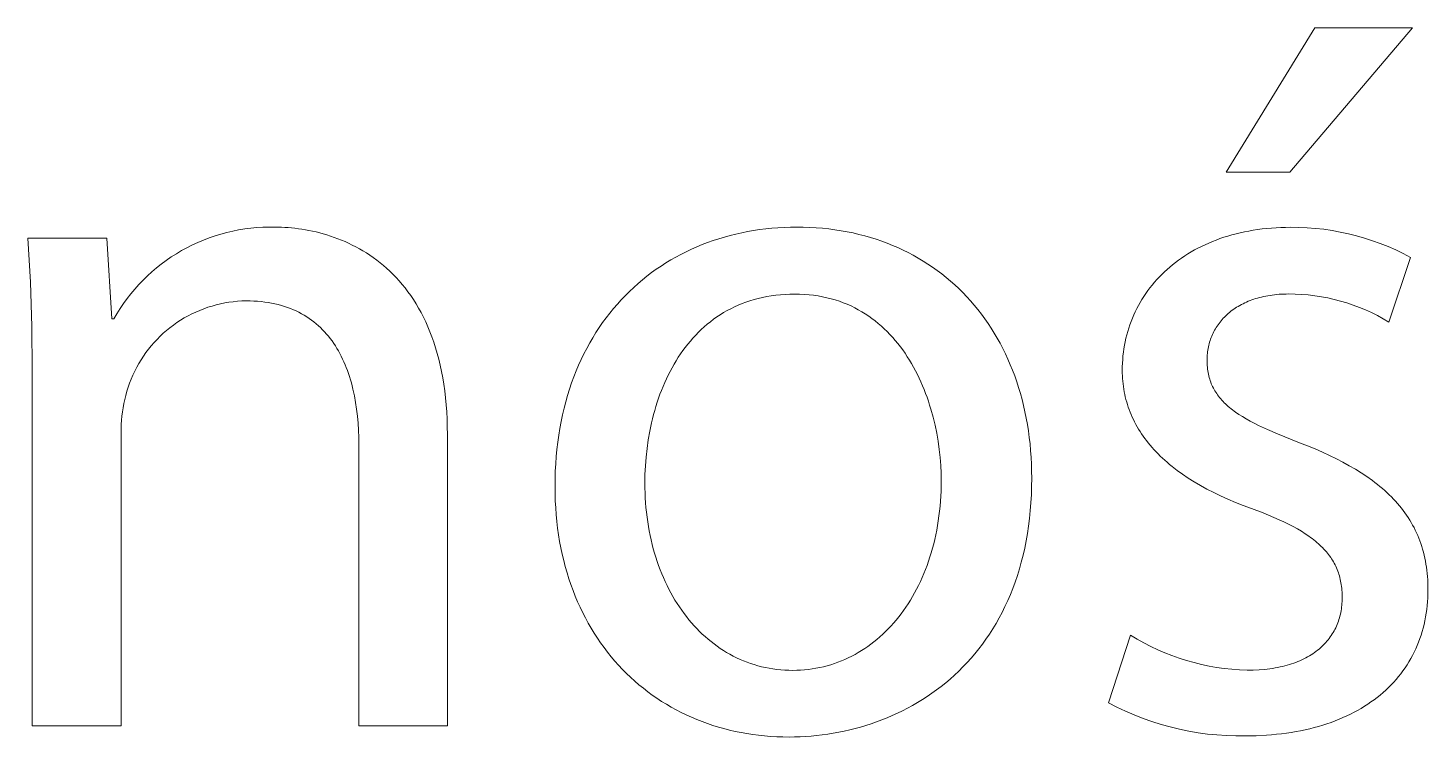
# Model space of a CAD drawing. Header units: millimetres. Extents: x -582 to 3448, y -204 to 2611.
# Drawn here: x 2859.9 to 2916, y -137.2 to -108.8 of the extents above; entities that cross this region are included whole.
import ezdxf

# ---------------------------------------------------------------- set-up
doc = ezdxf.new("R2010")
doc.units = ezdxf.units.MM
doc.header["$MEASUREMENT"] = 0
doc.layers.add('Domyślny', color=7, linetype='Continuous', true_color=0x000000)

msp = doc.modelspace()

# ---------------------------------------------------------------- linework, layer by layer
at = {"layer": 'Domyślny', "color": 18, "lineweight": 15, "true_color": 0x000000}
for p, q in [((2907.909, -114.543), (2911.452, -108.772)), ((2915.371, -108.772), (2910.459, -114.543)), ((2911.452, -108.772), (2915.371, -108.772)), ((2910.459, -114.543), (2907.909, -114.543)), ((2867.198, -117.179), (2867.429, -117.099)), ((2867.429, -117.099), (2867.662, -117.028)), ((2867.662, -117.028), (2867.898, -116.965)), ((2867.898, -116.965), (2868.136, -116.909)), ((2868.136, -116.909), (2868.375, -116.862)), ((2868.375, -116.862), (2868.616, -116.823)), ((2868.616, -116.823), (2868.858, -116.792)), ((2868.858, -116.792), (2869.101, -116.769)), ((2869.101, -116.769), (2869.344, -116.755)), ((2869.344, -116.755), (2869.588, -116.749)), ((2869.588, -116.749), (2869.832, -116.751)), ((2869.832, -116.751), (2869.96, -116.752)), ((2869.96, -116.752), (2870.091, -116.756)), ((2870.091, -116.756), (2870.223, -116.762)), ((2870.223, -116.762), (2870.356, -116.771)), ((2870.356, -116.771), (2870.492, -116.782)), ((2870.492, -116.782), (2870.629, -116.796)), ((2870.629, -116.796), (2870.767, -116.814)), ((2870.767, -116.814), (2870.907, -116.834)), ((2870.907, -116.834), (2871.048, -116.857)), ((2871.048, -116.857), (2871.19, -116.883)), ((2871.19, -116.883), (2871.332, -116.912)), ((2871.332, -116.912), (2871.476, -116.945)), ((2871.476, -116.945), (2871.62, -116.981)), ((2871.62, -116.981), (2871.764, -117.02)), ((2871.764, -117.02), (2871.909, -117.063)), ((2871.909, -117.063), (2872.054, -117.109)), ((2872.054, -117.109), (2872.199, -117.159)), ((2887.82, -117.147), (2888.049, -117.084)), ((2888.049, -117.084), (2888.281, -117.026)), ((2888.281, -117.026), (2888.515, -116.974)), ((2888.515, -116.974), (2888.751, -116.927)), ((2888.751, -116.927), (2888.99, -116.886)), ((2888.99, -116.886), (2889.231, -116.85)), ((2889.231, -116.85), (2889.473, -116.819)), ((2889.473, -116.819), (2889.718, -116.794)), ((2889.718, -116.794), (2889.965, -116.775)), ((2889.965, -116.775), (2890.214, -116.761)), ((2890.214, -116.761), (2890.464, -116.752)), ((2890.464, -116.752), (2890.716, -116.749)), ((2890.716, -116.749), (2890.978, -116.752)), ((2890.978, -116.752), (2891.237, -116.761)), ((2891.237, -116.761), (2891.493, -116.776)), ((2891.493, -116.776), (2891.746, -116.797)), ((2891.746, -116.797), (2891.997, -116.823)), ((2891.997, -116.823), (2892.244, -116.855)), ((2892.244, -116.855), (2892.489, -116.893)), ((2892.489, -116.893), (2892.731, -116.936)), ((2892.731, -116.936), (2892.97, -116.985)), ((2892.97, -116.985), (2893.205, -117.04)), ((2893.205, -117.04), (2893.438, -117.1)), ((2893.438, -117.1), (2893.667, -117.165)), ((2907.818, -117.158), (2907.977, -117.108)), ((2907.977, -117.108), (2908.139, -117.061)), ((2908.139, -117.061), (2908.304, -117.017)), ((2908.304, -117.017), (2908.472, -116.977)), ((2908.472, -116.977), (2908.642, -116.939)), ((2908.642, -116.939), (2908.815, -116.905)), ((2908.815, -116.905), (2908.99, -116.875)), ((2908.99, -116.875), (2909.168, -116.848)), ((2909.168, -116.848), (2909.349, -116.824)), ((2909.349, -116.824), (2909.532, -116.804)), ((2909.532, -116.804), (2909.718, -116.787)), ((2909.718, -116.787), (2909.906, -116.774)), ((2909.906, -116.774), (2910.097, -116.765)), ((2910.097, -116.765), (2910.29, -116.759)), ((2910.29, -116.759), (2910.486, -116.757)), ((2910.486, -116.757), (2910.82, -116.761)), ((2910.82, -116.761), (2911.153, -116.775)), ((2911.153, -116.775), (2911.486, -116.801)), ((2911.486, -116.801), (2911.818, -116.838)), ((2911.818, -116.838), (2912.148, -116.887)), ((2912.148, -116.887), (2912.477, -116.946)), ((2912.477, -116.946), (2912.803, -117.016)), ((2912.803, -117.016), (2913.127, -117.098)), ((2913.127, -117.098), (2913.447, -117.19)), ((2860.044, -118.959), (2859.941, -117.194)), ((2859.941, -117.194), (2863.095, -117.194)), ((2863.095, -117.194), (2863.296, -120.428)), ((2865.882, -117.814), (2866.092, -117.69)), ((2866.092, -117.69), (2866.306, -117.573)), ((2866.306, -117.573), (2866.524, -117.463)), ((2866.524, -117.463), (2866.746, -117.36)), ((2866.746, -117.36), (2866.97, -117.266)), ((2866.97, -117.266), (2867.198, -117.179)), ((2872.199, -117.159), (2872.344, -117.213)), ((2872.344, -117.213), (2872.489, -117.27)), ((2872.489, -117.27), (2872.633, -117.331)), ((2872.633, -117.331), (2872.778, -117.397)), ((2872.778, -117.397), (2872.921, -117.466)), ((2872.921, -117.466), (2873.064, -117.539)), ((2873.064, -117.539), (2873.206, -117.617)), ((2873.206, -117.617), (2873.347, -117.699)), ((2886.288, -117.735), (2886.499, -117.635)), ((2886.499, -117.635), (2886.712, -117.541)), ((2886.712, -117.541), (2886.928, -117.452)), ((2886.928, -117.452), (2887.147, -117.367)), ((2887.147, -117.367), (2887.369, -117.289)), ((2887.369, -117.289), (2887.593, -117.215)), ((2887.593, -117.215), (2887.82, -117.147)), ((2893.667, -117.165), (2893.894, -117.236)), ((2893.894, -117.236), (2894.117, -117.312)), ((2894.117, -117.312), (2894.336, -117.394)), ((2894.336, -117.394), (2894.553, -117.48)), ((2894.553, -117.48), (2894.766, -117.572)), ((2894.766, -117.572), (2894.975, -117.669)), ((2894.975, -117.669), (2895.181, -117.771)), ((2906.508, -117.743), (2906.642, -117.666)), ((2906.642, -117.666), (2906.779, -117.593)), ((2906.779, -117.593), (2906.919, -117.522)), ((2906.919, -117.522), (2907.062, -117.454)), ((2907.062, -117.454), (2907.208, -117.389)), ((2907.208, -117.389), (2907.356, -117.327)), ((2907.356, -117.327), (2907.507, -117.268)), ((2907.507, -117.268), (2907.661, -117.211)), ((2907.661, -117.211), (2907.818, -117.158)), ((2913.447, -117.19), (2913.765, -117.293)), ((2913.765, -117.293), (2914.079, -117.407)), ((2914.079, -117.407), (2914.389, -117.531)), ((2914.389, -117.531), (2914.694, -117.666)), ((2914.694, -117.666), (2914.995, -117.81)), ((2865.088, -118.381), (2865.279, -118.229)), ((2865.279, -118.229), (2865.476, -118.084)), ((2865.476, -118.084), (2865.677, -117.946)), ((2865.677, -117.946), (2865.882, -117.814)), ((2873.347, -117.699), (2873.487, -117.785)), ((2873.487, -117.785), (2873.626, -117.876)), ((2873.626, -117.876), (2873.764, -117.971)), ((2873.764, -117.971), (2873.9, -118.071)), ((2873.9, -118.071), (2874.034, -118.175)), ((2874.034, -118.175), (2874.167, -118.284)), ((2885.284, -118.309), (2885.478, -118.184)), ((2885.478, -118.184), (2885.676, -118.064)), ((2885.676, -118.064), (2885.877, -117.949)), ((2885.877, -117.949), (2886.081, -117.84)), ((2886.081, -117.84), (2886.288, -117.735)), ((2895.181, -117.771), (2895.384, -117.878)), ((2895.384, -117.878), (2895.583, -117.99)), ((2895.583, -117.99), (2895.778, -118.107)), ((2895.778, -118.107), (2895.97, -118.229)), ((2895.97, -118.229), (2896.158, -118.355)), ((2905.652, -118.349), (2905.766, -118.255)), ((2905.766, -118.255), (2905.882, -118.163)), ((2905.882, -118.163), (2906.001, -118.074)), ((2906.001, -118.074), (2906.124, -117.987)), ((2906.124, -117.987), (2906.249, -117.903)), ((2906.249, -117.903), (2906.377, -117.822)), ((2906.377, -117.822), (2906.508, -117.743)), ((2915.29, -117.965), (2914.418, -120.556)), ((2914.995, -117.81), (2915.29, -117.965)), ((2864.547, -118.873), (2864.722, -118.703)), ((2864.722, -118.703), (2864.902, -118.539)), ((2864.902, -118.539), (2865.088, -118.381)), ((2874.167, -118.284), (2874.298, -118.398)), ((2874.298, -118.398), (2874.427, -118.517)), ((2874.427, -118.517), (2874.554, -118.641)), ((2874.554, -118.641), (2874.678, -118.77)), ((2874.678, -118.77), (2874.8, -118.904)), ((2884.54, -118.859), (2884.72, -118.714)), ((2884.72, -118.714), (2884.905, -118.574)), ((2884.905, -118.574), (2885.092, -118.439)), ((2885.092, -118.439), (2885.284, -118.309)), ((2896.158, -118.355), (2896.342, -118.487)), ((2896.342, -118.487), (2896.523, -118.623)), ((2896.523, -118.623), (2896.699, -118.764)), ((2896.699, -118.764), (2896.872, -118.909)), ((2905.132, -118.853), (2905.23, -118.748)), ((2905.23, -118.748), (2905.331, -118.645)), ((2905.331, -118.645), (2905.435, -118.544)), ((2905.435, -118.544), (2905.542, -118.445)), ((2905.542, -118.445), (2905.652, -118.349)), ((2860.097, -120.726), (2860.044, -118.959)), ((2864.059, -119.418), (2864.216, -119.231)), ((2864.216, -119.231), (2864.378, -119.049)), ((2864.378, -119.049), (2864.547, -118.873)), ((2874.8, -118.904), (2874.92, -119.043)), ((2874.92, -119.043), (2875.037, -119.187)), ((2875.037, -119.187), (2875.151, -119.337)), ((2875.151, -119.337), (2875.263, -119.493)), ((2883.855, -119.487), (2884.02, -119.323)), ((2884.02, -119.323), (2884.19, -119.163)), ((2884.19, -119.163), (2884.363, -119.009)), ((2884.363, -119.009), (2884.54, -118.859)), ((2896.872, -118.909), (2897.041, -119.059)), ((2897.041, -119.059), (2897.206, -119.213)), ((2897.206, -119.213), (2897.367, -119.372)), ((2897.367, -119.372), (2897.524, -119.536)), ((2904.691, -119.41), (2904.773, -119.295)), ((2904.773, -119.295), (2904.858, -119.181)), ((2904.858, -119.181), (2904.946, -119.07)), ((2904.946, -119.07), (2905.038, -118.96)), ((2905.038, -118.96), (2905.132, -118.853)), ((2863.629, -120.01), (2863.766, -119.808)), ((2863.766, -119.808), (2863.909, -119.611)), ((2863.909, -119.611), (2864.059, -119.418)), ((2867.309, -119.91), (2867.144, -119.962)), ((2867.477, -119.863), (2867.309, -119.91)), ((2867.645, -119.823), (2867.477, -119.863)), ((2867.816, -119.788), (2867.645, -119.823)), ((2867.987, -119.759), (2867.816, -119.788)), ((2868.159, -119.736), (2867.987, -119.759)), ((2868.331, -119.719), (2868.159, -119.736)), ((2868.505, -119.708), (2868.331, -119.719)), ((2868.678, -119.703), (2868.505, -119.708)), ((2868.833, -119.705), (2868.678, -119.703)), ((2868.984, -119.711), (2868.833, -119.705)), ((2869.132, -119.72), (2868.984, -119.711)), ((2869.277, -119.733), (2869.132, -119.72)), ((2869.419, -119.75), (2869.277, -119.733)), ((2869.558, -119.771), (2869.419, -119.75)), ((2869.694, -119.795), (2869.558, -119.771)), ((2869.827, -119.822), (2869.694, -119.795)), ((2869.958, -119.853), (2869.827, -119.822)), ((2870.085, -119.887), (2869.958, -119.853)), ((2870.209, -119.925), (2870.085, -119.887)), ((2870.33, -119.966), (2870.209, -119.925)), ((2875.263, -119.493), (2875.371, -119.653)), ((2875.371, -119.653), (2875.476, -119.82)), ((2875.476, -119.82), (2875.578, -119.992)), ((2883.382, -120.009), (2883.536, -119.83)), ((2883.536, -119.83), (2883.693, -119.656)), ((2883.693, -119.656), (2883.855, -119.487)), ((2888.373, -119.878), (2888.223, -119.946)), ((2888.527, -119.815), (2888.373, -119.878)), ((2888.684, -119.756), (2888.527, -119.815)), ((2888.845, -119.701), (2888.684, -119.756)), ((2889.008, -119.652), (2888.845, -119.701)), ((2889.176, -119.607), (2889.008, -119.652)), ((2889.346, -119.567), (2889.176, -119.607)), ((2889.52, -119.532), (2889.346, -119.567)), ((2889.697, -119.502), (2889.52, -119.532)), ((2889.878, -119.478), (2889.697, -119.502)), ((2890.062, -119.459), (2889.878, -119.478)), ((2890.25, -119.445), (2890.062, -119.459)), ((2890.441, -119.436), (2890.25, -119.445)), ((2890.636, -119.434), (2890.441, -119.436)), ((2890.831, -119.437), (2890.636, -119.434)), ((2891.022, -119.446), (2890.831, -119.437)), ((2891.21, -119.461), (2891.022, -119.446)), ((2891.394, -119.481), (2891.21, -119.461)), ((2891.574, -119.508), (2891.394, -119.481)), ((2891.751, -119.54), (2891.574, -119.508)), ((2891.924, -119.577), (2891.751, -119.54)), ((2892.094, -119.62), (2891.924, -119.577)), ((2892.26, -119.668), (2892.094, -119.62)), ((2892.422, -119.721), (2892.26, -119.668)), ((2892.581, -119.779), (2892.422, -119.721)), ((2892.737, -119.842), (2892.581, -119.779)), ((2892.889, -119.909), (2892.737, -119.842)), ((2893.037, -119.982), (2892.889, -119.909)), ((2897.524, -119.536), (2897.676, -119.704)), ((2897.676, -119.704), (2897.825, -119.876)), ((2897.825, -119.876), (2897.969, -120.052)), ((2904.331, -120.014), (2904.397, -119.89)), ((2904.397, -119.89), (2904.465, -119.767)), ((2904.465, -119.767), (2904.537, -119.647)), ((2904.537, -119.647), (2904.612, -119.527)), ((2904.612, -119.527), (2904.691, -119.41)), ((2908.39, -119.923), (2908.328, -119.961)), ((2908.453, -119.886), (2908.39, -119.923)), ((2908.518, -119.851), (2908.453, -119.886)), ((2908.584, -119.817), (2908.518, -119.851)), ((2908.652, -119.784), (2908.584, -119.817)), ((2908.721, -119.752), (2908.652, -119.784)), ((2908.792, -119.722), (2908.721, -119.752)), ((2908.864, -119.693), (2908.792, -119.722)), ((2908.938, -119.665), (2908.864, -119.693)), ((2909.013, -119.639), (2908.938, -119.665)), ((2909.089, -119.615), (2909.013, -119.639)), ((2909.167, -119.591), (2909.089, -119.615)), ((2909.246, -119.569), (2909.167, -119.591)), ((2909.327, -119.549), (2909.246, -119.569)), ((2909.409, -119.53), (2909.327, -119.549)), ((2909.493, -119.513), (2909.409, -119.53)), ((2909.578, -119.497), (2909.493, -119.513)), ((2909.664, -119.483), (2909.578, -119.497)), ((2909.752, -119.47), (2909.664, -119.483)), ((2909.841, -119.459), (2909.752, -119.47)), ((2909.932, -119.45), (2909.841, -119.459)), ((2910.024, -119.442), (2909.932, -119.45)), ((2910.117, -119.436), (2910.024, -119.442)), ((2910.212, -119.432), (2910.117, -119.436)), ((2910.308, -119.429), (2910.212, -119.432)), ((2910.405, -119.428), (2910.308, -119.429)), ((2910.669, -119.431), (2910.405, -119.428)), ((2910.933, -119.444), (2910.669, -119.431)), ((2911.196, -119.466), (2910.933, -119.444)), ((2911.458, -119.496), (2911.196, -119.466)), ((2911.719, -119.536), (2911.458, -119.496)), ((2911.978, -119.585), (2911.719, -119.536)), ((2912.236, -119.643), (2911.978, -119.585)), ((2912.491, -119.71), (2912.236, -119.643)), ((2912.744, -119.786), (2912.491, -119.71)), ((2912.994, -119.871), (2912.744, -119.786)), ((2913.241, -119.964), (2912.994, -119.871)), ((2863.296, -120.428), (2863.377, -120.428)), ((2863.377, -120.428), (2863.5, -120.217)), ((2863.5, -120.217), (2863.629, -120.01)), ((2866.048, -120.481), (2865.903, -120.576)), ((2866.197, -120.39), (2866.048, -120.481)), ((2866.348, -120.306), (2866.197, -120.39)), ((2866.502, -120.226), (2866.348, -120.306)), ((2866.659, -120.152), (2866.502, -120.226)), ((2866.819, -120.083), (2866.659, -120.152)), ((2866.98, -120.019), (2866.819, -120.083)), ((2867.144, -119.962), (2866.98, -120.019)), ((2870.449, -120.01), (2870.33, -119.966)), ((2870.564, -120.057), (2870.449, -120.01)), ((2870.677, -120.108), (2870.564, -120.057)), ((2870.787, -120.162), (2870.677, -120.108)), ((2870.894, -120.218), (2870.787, -120.162)), ((2870.998, -120.278), (2870.894, -120.218)), ((2871.1, -120.341), (2870.998, -120.278)), ((2871.199, -120.407), (2871.1, -120.341)), ((2871.295, -120.475), (2871.199, -120.407)), ((2871.388, -120.547), (2871.295, -120.475)), ((2875.578, -119.992), (2875.677, -120.17)), ((2875.677, -120.17), (2875.772, -120.354)), ((2875.772, -120.354), (2875.863, -120.543)), ((2882.947, -120.573), (2883.088, -120.38)), ((2883.088, -120.38), (2883.233, -120.192)), ((2883.233, -120.192), (2883.382, -120.009)), ((2887.389, -120.443), (2887.261, -120.54)), ((2887.52, -120.35), (2887.389, -120.443)), ((2887.654, -120.261), (2887.52, -120.35)), ((2887.791, -120.176), (2887.654, -120.261)), ((2887.932, -120.095), (2887.791, -120.176)), ((2888.076, -120.019), (2887.932, -120.095)), ((2888.223, -119.946), (2888.076, -120.019)), ((2893.182, -120.058), (2893.037, -119.982)), ((2893.324, -120.139), (2893.182, -120.058)), ((2893.462, -120.225), (2893.324, -120.139)), ((2893.597, -120.314), (2893.462, -120.225)), ((2893.729, -120.408), (2893.597, -120.314)), ((2893.857, -120.505), (2893.729, -120.408)), ((2897.969, -120.052), (2898.109, -120.233)), ((2898.109, -120.233), (2898.245, -120.418)), ((2898.245, -120.418), (2898.377, -120.606)), ((2904.104, -120.528), (2904.156, -120.397)), ((2904.156, -120.397), (2904.211, -120.268)), ((2904.211, -120.268), (2904.269, -120.14)), ((2904.269, -120.14), (2904.331, -120.014)), ((2907.706, -120.501), (2907.664, -120.552)), ((2907.749, -120.45), (2907.706, -120.501)), ((2907.794, -120.4), (2907.749, -120.45)), ((2907.841, -120.352), (2907.794, -120.4)), ((2907.889, -120.304), (2907.841, -120.352)), ((2907.939, -120.257), (2907.889, -120.304)), ((2907.99, -120.212), (2907.939, -120.257)), ((2908.042, -120.167), (2907.99, -120.212)), ((2908.097, -120.123), (2908.042, -120.167)), ((2908.152, -120.081), (2908.097, -120.123)), ((2908.209, -120.04), (2908.152, -120.081)), ((2908.268, -120), (2908.209, -120.04)), ((2908.328, -119.961), (2908.268, -120)), ((2913.484, -120.066), (2913.241, -119.964)), ((2913.724, -120.176), (2913.484, -120.066)), ((2913.96, -120.294), (2913.724, -120.176)), ((2914.191, -120.421), (2913.96, -120.294)), ((2914.418, -120.556), (2914.191, -120.421)), ((2860.102, -122.495), (2860.097, -120.726)), ((2865.358, -121.004), (2865.231, -121.123)), ((2865.489, -120.89), (2865.358, -121.004)), ((2865.623, -120.781), (2865.489, -120.89)), ((2865.762, -120.676), (2865.623, -120.781)), ((2865.903, -120.576), (2865.762, -120.676)), ((2871.479, -120.621), (2871.388, -120.547)), ((2871.568, -120.698), (2871.479, -120.621)), ((2871.653, -120.777), (2871.568, -120.698)), ((2871.736, -120.86), (2871.653, -120.777)), ((2871.817, -120.944), (2871.736, -120.86)), ((2871.894, -121.032), (2871.817, -120.944)), ((2871.97, -121.122), (2871.894, -121.032)), ((2875.863, -120.543), (2875.95, -120.739)), ((2875.95, -120.739), (2876.034, -120.941)), ((2876.034, -120.941), (2876.113, -121.148)), ((2882.552, -121.179), (2882.679, -120.972)), ((2882.679, -120.972), (2882.811, -120.77)), ((2882.811, -120.77), (2882.947, -120.573)), ((2886.782, -120.963), (2886.671, -121.077)), ((2886.897, -120.852), (2886.782, -120.963)), ((2887.015, -120.744), (2886.897, -120.852)), ((2887.137, -120.64), (2887.015, -120.744)), ((2887.261, -120.54), (2887.137, -120.64)), ((2893.982, -120.607), (2893.857, -120.505)), ((2894.104, -120.712), (2893.982, -120.607)), ((2894.222, -120.82), (2894.104, -120.712)), ((2894.337, -120.933), (2894.222, -120.82)), ((2894.449, -121.048), (2894.337, -120.933)), ((2894.558, -121.167), (2894.449, -121.048)), ((2898.377, -120.606), (2898.504, -120.799)), ((2898.504, -120.799), (2898.626, -120.996)), ((2898.626, -120.996), (2898.745, -121.197)), ((2903.931, -121.064), (2903.969, -120.928)), ((2903.969, -120.928), (2904.011, -120.793)), ((2904.011, -120.793), (2904.055, -120.66)), ((2904.055, -120.66), (2904.104, -120.528)), ((2907.359, -121.053), (2907.333, -121.113)), ((2907.387, -120.994), (2907.359, -121.053)), ((2907.416, -120.936), (2907.387, -120.994)), ((2907.447, -120.879), (2907.416, -120.936)), ((2907.479, -120.823), (2907.447, -120.879)), ((2907.513, -120.767), (2907.479, -120.823)), ((2907.548, -120.712), (2907.513, -120.767)), ((2907.585, -120.658), (2907.548, -120.712)), ((2907.624, -120.604), (2907.585, -120.658)), ((2907.664, -120.552), (2907.624, -120.604)), ((2864.876, -121.504), (2864.767, -121.639)), ((2864.99, -121.373), (2864.876, -121.504)), ((2865.109, -121.246), (2864.99, -121.373)), ((2865.231, -121.123), (2865.109, -121.246)), ((2872.043, -121.214), (2871.97, -121.122)), ((2872.113, -121.309), (2872.043, -121.214)), ((2872.181, -121.406), (2872.113, -121.309)), ((2872.246, -121.505), (2872.181, -121.406)), ((2872.309, -121.607), (2872.246, -121.505)), ((2872.37, -121.711), (2872.309, -121.607)), ((2876.113, -121.148), (2876.189, -121.362)), ((2876.189, -121.362), (2876.26, -121.583)), ((2876.26, -121.583), (2876.326, -121.81)), ((2882.197, -121.826), (2882.311, -121.606)), ((2882.311, -121.606), (2882.429, -121.39)), ((2882.429, -121.39), (2882.552, -121.179)), ((2886.255, -121.567), (2886.159, -121.697)), ((2886.354, -121.44), (2886.255, -121.567)), ((2886.457, -121.316), (2886.354, -121.44)), ((2886.562, -121.195), (2886.457, -121.316)), ((2886.671, -121.077), (2886.562, -121.195)), ((2894.663, -121.288), (2894.558, -121.167)), ((2894.765, -121.413), (2894.663, -121.288)), ((2894.865, -121.541), (2894.765, -121.413)), ((2894.961, -121.671), (2894.865, -121.541)), ((2898.745, -121.197), (2898.858, -121.402)), ((2898.858, -121.402), (2898.967, -121.611)), ((2898.967, -121.611), (2899.072, -121.824)), ((2903.795, -121.763), (2903.815, -121.621)), ((2903.815, -121.621), (2903.839, -121.48)), ((2903.839, -121.48), (2903.866, -121.34)), ((2903.866, -121.34), (2903.897, -121.202)), ((2903.897, -121.202), (2903.931, -121.064)), ((2907.186, -121.61), (2907.175, -121.675)), ((2907.198, -121.546), (2907.186, -121.61)), ((2907.213, -121.482), (2907.198, -121.546)), ((2907.229, -121.419), (2907.213, -121.482)), ((2907.246, -121.357), (2907.229, -121.419)), ((2907.266, -121.295), (2907.246, -121.357)), ((2907.287, -121.233), (2907.266, -121.295)), ((2907.309, -121.173), (2907.287, -121.233)), ((2907.333, -121.113), (2907.309, -121.173)), ((2864.468, -122.065), (2864.378, -122.213)), ((2864.563, -121.919), (2864.468, -122.065)), ((2864.663, -121.777), (2864.563, -121.919)), ((2864.767, -121.639), (2864.663, -121.777)), ((2872.428, -121.817), (2872.37, -121.711)), ((2872.484, -121.925), (2872.428, -121.817)), ((2872.538, -122.036), (2872.484, -121.925)), ((2872.589, -122.148), (2872.538, -122.036)), ((2872.638, -122.262), (2872.589, -122.148)), ((2876.326, -121.81), (2876.388, -122.043)), ((2876.388, -122.043), (2876.445, -122.283)), ((2881.985, -122.279), (2882.089, -122.05)), ((2882.089, -122.05), (2882.197, -121.826)), ((2885.889, -122.102), (2885.805, -122.243)), ((2885.976, -121.964), (2885.889, -122.102)), ((2886.066, -121.829), (2885.976, -121.964)), ((2886.159, -121.697), (2886.066, -121.829)), ((2895.053, -121.804), (2894.961, -121.671)), ((2895.143, -121.94), (2895.053, -121.804)), ((2895.23, -122.078), (2895.143, -121.94)), ((2895.313, -122.218), (2895.23, -122.078)), ((2899.072, -121.824), (2899.172, -122.04)), ((2899.172, -122.04), (2899.267, -122.26)), ((2903.756, -122.195), (2903.765, -122.05)), ((2903.765, -122.05), (2903.778, -121.906)), ((2903.778, -121.906), (2903.795, -121.763)), ((2907.145, -122.005), (2907.144, -122.072)), ((2907.144, -122.072), (2907.145, -122.148)), ((2907.148, -121.938), (2907.145, -122.005)), ((2907.145, -122.148), (2907.148, -122.222)), ((2907.152, -121.872), (2907.148, -121.938)), ((2907.158, -121.806), (2907.152, -121.872)), ((2907.165, -121.74), (2907.158, -121.806)), ((2907.175, -121.675), (2907.165, -121.74)), ((2860.102, -136.734), (2860.102, -122.495)), ((2864.141, -122.676), (2864.072, -122.836)), ((2864.215, -122.519), (2864.141, -122.676)), ((2864.294, -122.365), (2864.215, -122.519)), ((2864.378, -122.213), (2864.294, -122.365)), ((2872.685, -122.378), (2872.638, -122.262)), ((2872.73, -122.497), (2872.685, -122.378)), ((2872.772, -122.616), (2872.73, -122.497)), ((2872.812, -122.738), (2872.772, -122.616)), ((2872.85, -122.862), (2872.812, -122.738)), ((2876.445, -122.283), (2876.498, -122.529)), ((2876.498, -122.529), (2876.545, -122.782)), ((2881.793, -122.751), (2881.887, -122.513)), ((2881.887, -122.513), (2881.985, -122.279)), ((2885.571, -122.679), (2885.499, -122.828)), ((2885.646, -122.531), (2885.571, -122.679)), ((2885.724, -122.386), (2885.646, -122.531)), ((2885.805, -122.243), (2885.724, -122.386)), ((2895.394, -122.361), (2895.313, -122.218)), ((2895.472, -122.505), (2895.394, -122.361)), ((2895.546, -122.652), (2895.472, -122.505)), ((2895.618, -122.8), (2895.546, -122.652)), ((2899.267, -122.26), (2899.357, -122.484)), ((2899.357, -122.484), (2899.443, -122.711)), ((2899.443, -122.711), (2899.524, -122.942)), ((2903.749, -122.488), (2903.751, -122.341)), ((2903.75, -122.597), (2903.749, -122.488)), ((2903.754, -122.706), (2903.75, -122.597)), ((2903.751, -122.341), (2903.756, -122.195)), ((2903.76, -122.814), (2903.754, -122.706)), ((2907.148, -122.222), (2907.152, -122.295)), ((2907.152, -122.295), (2907.158, -122.366)), ((2907.158, -122.366), (2907.166, -122.437)), ((2907.166, -122.437), (2907.175, -122.506)), ((2907.175, -122.506), (2907.186, -122.574)), ((2907.186, -122.574), (2907.199, -122.641)), ((2907.199, -122.641), (2907.214, -122.707)), ((2907.214, -122.707), (2907.23, -122.772)), ((2863.952, -123.161), (2863.9, -123.327)), ((2864.009, -122.997), (2863.952, -123.161)), ((2864.072, -122.836), (2864.009, -122.997)), ((2872.886, -122.987), (2872.85, -122.862)), ((2872.919, -123.114), (2872.886, -122.987)), ((2872.951, -123.242), (2872.919, -123.114)), ((2873.008, -123.503), (2872.951, -123.242)), ((2876.545, -122.782), (2876.588, -123.042)), ((2876.588, -123.042), (2876.625, -123.309)), ((2881.543, -123.491), (2881.621, -123.24)), ((2881.621, -123.24), (2881.705, -122.993)), ((2881.705, -122.993), (2881.793, -122.751)), ((2885.302, -123.289), (2885.242, -123.447)), ((2885.365, -123.134), (2885.302, -123.289)), ((2885.431, -122.98), (2885.365, -123.134)), ((2885.499, -122.828), (2885.431, -122.98)), ((2895.687, -122.95), (2895.618, -122.8)), ((2895.752, -123.102), (2895.687, -122.95)), ((2895.815, -123.255), (2895.752, -123.102)), ((2895.875, -123.41), (2895.815, -123.255)), ((2899.524, -122.942), (2899.599, -123.177)), ((2899.599, -123.177), (2899.67, -123.415)), ((2903.768, -122.921), (2903.76, -122.814)), ((2903.779, -123.028), (2903.768, -122.921)), ((2903.793, -123.134), (2903.779, -123.028)), ((2903.809, -123.24), (2903.793, -123.134)), ((2903.827, -123.345), (2903.809, -123.24)), ((2907.23, -122.772), (2907.249, -122.835)), ((2907.249, -122.835), (2907.269, -122.898)), ((2907.269, -122.898), (2907.29, -122.96)), ((2907.29, -122.96), (2907.314, -123.021)), ((2907.314, -123.021), (2907.339, -123.08)), ((2907.339, -123.08), (2907.366, -123.139)), ((2907.366, -123.139), (2907.395, -123.197)), ((2907.395, -123.197), (2907.426, -123.254)), ((2907.426, -123.254), (2907.458, -123.31)), ((2863.776, -123.817), (2863.745, -123.983)), ((2863.812, -123.652), (2863.776, -123.817)), ((2863.854, -123.489), (2863.812, -123.652)), ((2863.9, -123.327), (2863.854, -123.489)), ((2873.056, -123.77), (2873.008, -123.503)), ((2873.097, -124.043), (2873.056, -123.77)), ((2876.625, -123.309), (2876.656, -123.583)), ((2876.656, -123.583), (2876.683, -123.863)), ((2876.683, -123.863), (2876.703, -124.151)), ((2881.403, -124.006), (2881.47, -123.746)), ((2881.47, -123.746), (2881.543, -123.491)), ((2885.13, -123.767), (2885.079, -123.929)), ((2885.185, -123.606), (2885.13, -123.767)), ((2885.242, -123.447), (2885.185, -123.606)), ((2895.932, -123.565), (2895.875, -123.41)), ((2895.986, -123.722), (2895.932, -123.565)), ((2896.037, -123.88), (2895.986, -123.722)), ((2899.67, -123.415), (2899.736, -123.656)), ((2899.736, -123.656), (2899.797, -123.901)), ((2903.848, -123.449), (2903.827, -123.345)), ((2903.871, -123.553), (2903.848, -123.449)), ((2903.897, -123.656), (2903.871, -123.553)), ((2903.925, -123.759), (2903.897, -123.656)), ((2903.956, -123.86), (2903.925, -123.759)), ((2903.989, -123.961), (2903.956, -123.86)), ((2907.458, -123.31), (2907.492, -123.366)), ((2907.492, -123.366), (2907.528, -123.42)), ((2907.528, -123.42), (2907.566, -123.474)), ((2907.566, -123.474), (2907.606, -123.527)), ((2907.606, -123.527), (2907.647, -123.58)), ((2907.647, -123.58), (2907.691, -123.631)), ((2907.691, -123.631), (2907.736, -123.682)), ((2907.736, -123.682), (2907.783, -123.733)), ((2907.783, -123.733), (2907.831, -123.783)), ((2907.831, -123.783), (2907.882, -123.832)), ((2907.882, -123.832), (2907.935, -123.88)), ((2863.699, -124.317), (2863.684, -124.485)), ((2863.719, -124.15), (2863.699, -124.317)), ((2863.745, -123.983), (2863.719, -124.15)), ((2873.13, -124.321), (2873.097, -124.043)), ((2873.155, -124.603), (2873.13, -124.321)), ((2876.703, -124.151), (2876.718, -124.446)), ((2881.285, -124.538), (2881.341, -124.27)), ((2881.341, -124.27), (2881.403, -124.006)), ((2884.942, -124.424), (2884.903, -124.591)), ((2884.985, -124.257), (2884.942, -124.424)), ((2885.031, -124.092), (2884.985, -124.257)), ((2885.079, -123.929), (2885.031, -124.092)), ((2896.086, -124.039), (2896.037, -123.88)), ((2896.175, -124.359), (2896.086, -124.039)), ((2896.252, -124.682), (2896.175, -124.359)), ((2899.797, -123.901), (2899.853, -124.149)), ((2899.853, -124.149), (2899.904, -124.4)), ((2899.904, -124.4), (2899.95, -124.655)), ((2904.025, -124.062), (2903.989, -123.961)), ((2904.064, -124.162), (2904.025, -124.062)), ((2904.104, -124.261), (2904.064, -124.162)), ((2904.148, -124.359), (2904.104, -124.261)), ((2904.193, -124.457), (2904.148, -124.359)), ((2907.935, -123.88), (2907.989, -123.929)), ((2907.989, -123.929), (2908.045, -123.976)), ((2908.045, -123.976), (2908.103, -124.023)), ((2908.103, -124.023), (2908.163, -124.07)), ((2908.163, -124.07), (2908.225, -124.116)), ((2908.225, -124.116), (2908.288, -124.162)), ((2908.288, -124.162), (2908.421, -124.252)), ((2908.421, -124.252), (2908.562, -124.342)), ((2908.562, -124.342), (2908.71, -124.43)), ((2863.675, -124.654), (2863.671, -124.822)), ((2863.671, -124.822), (2863.672, -124.991)), ((2863.684, -124.485), (2863.675, -124.654)), ((2873.173, -124.89), (2873.155, -124.603)), ((2873.184, -125.18), (2873.173, -124.89)), ((2876.718, -124.446), (2876.727, -124.749)), ((2876.727, -124.749), (2876.73, -125.058)), ((2881.189, -125.087), (2881.234, -124.81)), ((2881.234, -124.81), (2881.285, -124.538)), ((2884.831, -124.929), (2884.771, -125.27)), ((2884.903, -124.591), (2884.831, -124.929)), ((2896.319, -125.005), (2896.252, -124.682)), ((2899.95, -124.655), (2899.99, -124.913)), ((2899.99, -124.913), (2900.025, -125.173)), ((2904.242, -124.554), (2904.193, -124.457)), ((2904.292, -124.65), (2904.242, -124.554)), ((2904.346, -124.746), (2904.292, -124.65)), ((2904.402, -124.841), (2904.346, -124.746)), ((2904.46, -124.935), (2904.402, -124.841)), ((2904.521, -125.028), (2904.46, -124.935)), ((2908.71, -124.43), (2908.865, -124.517)), ((2908.865, -124.517), (2909.028, -124.604)), ((2909.028, -124.604), (2909.199, -124.69)), ((2909.199, -124.69), (2909.565, -124.861)), ((2909.565, -124.861), (2909.961, -125.034)), ((2863.672, -124.991), (2863.672, -136.734)), ((2873.187, -125.474), (2873.184, -125.18)), ((2873.187, -136.734), (2873.187, -125.474)), ((2876.73, -125.058), (2876.73, -136.734)), ((2881.117, -125.652), (2881.15, -125.367)), ((2881.15, -125.367), (2881.189, -125.087)), ((2884.771, -125.27), (2884.723, -125.614)), ((2896.375, -125.329), (2896.319, -125.005)), ((2896.421, -125.653), (2896.375, -125.329)), ((2900.025, -125.173), (2900.055, -125.437)), ((2900.055, -125.437), (2900.08, -125.704)), ((2904.584, -125.121), (2904.521, -125.028)), ((2904.65, -125.213), (2904.584, -125.121)), ((2904.719, -125.304), (2904.65, -125.213)), ((2904.79, -125.394), (2904.719, -125.304)), ((2904.864, -125.484), (2904.79, -125.394)), ((2904.94, -125.572), (2904.864, -125.484)), ((2909.961, -125.034), (2910.848, -125.387)), ((2910.848, -125.387), (2911.162, -125.51)), ((2911.162, -125.51), (2911.466, -125.636)), ((2881.068, -126.234), (2881.089, -125.941)), ((2881.089, -125.941), (2881.117, -125.652)), ((2884.685, -125.96), (2884.658, -126.307)), ((2884.723, -125.614), (2884.685, -125.96)), ((2896.456, -125.975), (2896.421, -125.653)), ((2896.481, -126.294), (2896.456, -125.975)), ((2900.08, -125.704), (2900.099, -125.974)), ((2900.099, -125.974), (2900.113, -126.247)), ((2905.019, -125.66), (2904.94, -125.572)), ((2905.1, -125.748), (2905.019, -125.66)), ((2905.184, -125.834), (2905.1, -125.748)), ((2905.27, -125.92), (2905.184, -125.834)), ((2905.359, -126.004), (2905.27, -125.92)), ((2905.451, -126.088), (2905.359, -126.004)), ((2905.545, -126.171), (2905.451, -126.088)), ((2911.466, -125.636), (2911.76, -125.764)), ((2911.76, -125.764), (2912.044, -125.895)), ((2912.044, -125.895), (2912.319, -126.029)), ((2912.319, -126.029), (2912.583, -126.166)), ((2881.043, -126.832), (2881.052, -126.531)), ((2881.052, -126.531), (2881.068, -126.234)), ((2884.642, -126.655), (2884.637, -127.003)), ((2884.658, -126.307), (2884.642, -126.655)), ((2896.495, -126.61), (2896.481, -126.294)), ((2896.5, -126.922), (2896.495, -126.61)), ((2900.113, -126.247), (2900.121, -126.523)), ((2900.121, -126.523), (2900.124, -126.801)), ((2905.642, -126.254), (2905.545, -126.171)), ((2905.742, -126.335), (2905.642, -126.254)), ((2905.948, -126.495), (2905.742, -126.335)), ((2906.165, -126.652), (2905.948, -126.495)), ((2906.393, -126.806), (2906.165, -126.652)), ((2912.583, -126.166), (2912.839, -126.306)), ((2912.839, -126.306), (2913.084, -126.449)), ((2913.084, -126.449), (2913.319, -126.596)), ((2913.319, -126.596), (2913.545, -126.746)), ((2881.04, -127.137), (2881.043, -126.832)), ((2881.043, -127.424), (2881.04, -127.137)), ((2884.637, -127.003), (2884.638, -127.202)), ((2884.638, -127.202), (2884.644, -127.4)), ((2896.493, -127.331), (2896.498, -127.128)), ((2896.498, -127.128), (2896.5, -126.922)), ((2900.12, -127.137), (2900.109, -127.466)), ((2900.124, -126.801), (2900.12, -127.137)), ((2906.631, -126.955), (2906.393, -126.806)), ((2906.879, -127.101), (2906.631, -126.955)), ((2907.138, -127.244), (2906.879, -127.101)), ((2913.545, -126.746), (2913.761, -126.901)), ((2913.761, -126.901), (2913.865, -126.979)), ((2913.865, -126.979), (2913.967, -127.059)), ((2913.967, -127.059), (2914.066, -127.139)), ((2914.066, -127.139), (2914.163, -127.221)), ((2914.163, -127.221), (2914.257, -127.304)), ((2881.052, -127.708), (2881.043, -127.424)), ((2881.066, -127.988), (2881.052, -127.708)), ((2884.644, -127.4), (2884.653, -127.596)), ((2884.653, -127.596), (2884.665, -127.79)), ((2896.454, -127.931), (2896.471, -127.733)), ((2896.471, -127.733), (2896.484, -127.533)), ((2896.484, -127.533), (2896.493, -127.331)), ((2900.109, -127.466), (2900.091, -127.79)), ((2907.408, -127.382), (2907.138, -127.244)), ((2907.688, -127.517), (2907.408, -127.382)), ((2907.979, -127.648), (2907.688, -127.517)), ((2908.28, -127.775), (2907.979, -127.648)), ((2908.593, -127.898), (2908.28, -127.775)), ((2914.257, -127.304), (2914.349, -127.388)), ((2914.349, -127.388), (2914.438, -127.472)), ((2914.438, -127.472), (2914.525, -127.558)), ((2914.525, -127.558), (2914.61, -127.646)), ((2914.61, -127.646), (2914.692, -127.734)), ((2914.692, -127.734), (2914.771, -127.823)), ((2881.087, -128.265), (2881.066, -127.988)), ((2881.113, -128.538), (2881.087, -128.265)), ((2884.665, -127.79), (2884.681, -127.983)), ((2884.681, -127.983), (2884.7, -128.174)), ((2884.7, -128.174), (2884.723, -128.363)), ((2896.384, -128.512), (2896.411, -128.32)), ((2896.411, -128.32), (2896.434, -128.126)), ((2896.434, -128.126), (2896.454, -127.931)), ((2900.066, -128.108), (2900.035, -128.42)), ((2900.091, -127.79), (2900.066, -128.108)), ((2908.916, -128.017), (2908.593, -127.898)), ((2909.388, -128.198), (2908.916, -128.017)), ((2909.823, -128.379), (2909.388, -128.198)), ((2914.771, -127.823), (2914.848, -127.914)), ((2914.848, -127.914), (2914.922, -128.006)), ((2914.922, -128.006), (2914.994, -128.099)), ((2914.994, -128.099), (2915.064, -128.193)), ((2915.064, -128.193), (2915.131, -128.289)), ((2915.131, -128.289), (2915.195, -128.386)), ((2881.145, -128.808), (2881.113, -128.538)), ((2881.182, -129.074), (2881.145, -128.808)), ((2884.723, -128.363), (2884.749, -128.55)), ((2884.749, -128.55), (2884.779, -128.736)), ((2884.779, -128.736), (2884.812, -128.919)), ((2896.283, -129.074), (2896.32, -128.889)), ((2896.32, -128.889), (2896.354, -128.701)), ((2896.354, -128.701), (2896.384, -128.512)), ((2899.996, -128.726), (2899.951, -129.026)), ((2900.035, -128.42), (2899.996, -128.726)), ((2910.028, -128.47), (2909.823, -128.379)), ((2910.223, -128.562), (2910.028, -128.47)), ((2910.41, -128.654), (2910.223, -128.562)), ((2910.588, -128.747), (2910.41, -128.654)), ((2910.758, -128.841), (2910.588, -128.747)), ((2910.919, -128.936), (2910.758, -128.841)), ((2915.195, -128.386), (2915.257, -128.484)), ((2915.257, -128.484), (2915.317, -128.583)), ((2915.317, -128.583), (2915.374, -128.684)), ((2915.374, -128.684), (2915.428, -128.786)), ((2915.428, -128.786), (2915.48, -128.89)), ((2915.48, -128.89), (2915.529, -128.995)), ((2881.225, -129.337), (2881.182, -129.074)), ((2881.274, -129.596), (2881.225, -129.337)), ((2884.812, -128.919), (2884.848, -129.101)), ((2884.848, -129.101), (2884.887, -129.28)), ((2884.887, -129.28), (2884.93, -129.457)), ((2884.93, -129.457), (2884.975, -129.632)), ((2896.152, -129.615), (2896.199, -129.437)), ((2896.199, -129.437), (2896.243, -129.257)), ((2896.243, -129.257), (2896.283, -129.074)), ((2899.9, -129.32), (2899.842, -129.609)), ((2899.951, -129.026), (2899.9, -129.32)), ((2911.072, -129.032), (2910.919, -128.936)), ((2911.217, -129.13), (2911.072, -129.032)), ((2911.286, -129.179), (2911.217, -129.13)), ((2911.353, -129.229), (2911.286, -129.179)), ((2911.418, -129.279), (2911.353, -129.229)), ((2911.482, -129.33), (2911.418, -129.279)), ((2911.543, -129.381), (2911.482, -129.33)), ((2911.603, -129.433), (2911.543, -129.381)), ((2911.66, -129.485), (2911.603, -129.433)), ((2915.529, -128.995), (2915.576, -129.101)), ((2915.576, -129.101), (2915.621, -129.209)), ((2915.621, -129.209), (2915.663, -129.318)), ((2915.663, -129.318), (2915.702, -129.429)), ((2915.702, -129.429), (2915.739, -129.541)), ((2881.328, -129.851), (2881.274, -129.596)), ((2881.387, -130.103), (2881.328, -129.851)), ((2884.975, -129.632), (2885.024, -129.805)), ((2885.024, -129.805), (2885.076, -129.975)), ((2885.076, -129.975), (2885.131, -130.144)), ((2895.993, -130.135), (2896.049, -129.964)), ((2896.049, -129.964), (2896.102, -129.791)), ((2896.102, -129.791), (2896.152, -129.615)), ((2899.777, -129.892), (2899.707, -130.169)), ((2899.842, -129.609), (2899.777, -129.892)), ((2911.716, -129.537), (2911.66, -129.485)), ((2911.769, -129.59), (2911.716, -129.537)), ((2911.821, -129.644), (2911.769, -129.59)), ((2911.871, -129.698), (2911.821, -129.644)), ((2911.919, -129.753), (2911.871, -129.698)), ((2911.965, -129.808), (2911.919, -129.753)), ((2912.009, -129.865), (2911.965, -129.808)), ((2912.051, -129.921), (2912.009, -129.865)), ((2912.092, -129.979), (2912.051, -129.921)), ((2912.131, -130.037), (2912.092, -129.979)), ((2915.739, -129.541), (2915.773, -129.655)), ((2915.773, -129.655), (2915.805, -129.77)), ((2915.805, -129.77), (2915.834, -129.887)), ((2915.834, -129.887), (2915.861, -130.005)), ((2915.861, -130.005), (2915.885, -130.125)), ((2881.451, -130.351), (2881.387, -130.103)), ((2881.521, -130.595), (2881.451, -130.351)), ((2885.131, -130.144), (2885.189, -130.309)), ((2885.189, -130.309), (2885.25, -130.473)), ((2885.25, -130.473), (2885.315, -130.634)), ((2895.805, -130.631), (2895.871, -130.469)), ((2895.871, -130.469), (2895.933, -130.303)), ((2895.933, -130.303), (2895.993, -130.135)), ((2899.631, -130.44), (2899.549, -130.706)), ((2899.707, -130.169), (2899.631, -130.44)), ((2912.168, -130.095), (2912.131, -130.037)), ((2912.203, -130.155), (2912.168, -130.095)), ((2912.236, -130.215), (2912.203, -130.155)), ((2912.268, -130.276), (2912.236, -130.215)), ((2912.298, -130.338), (2912.268, -130.276)), ((2912.326, -130.4), (2912.298, -130.338)), ((2912.352, -130.463), (2912.326, -130.4)), ((2912.377, -130.527), (2912.352, -130.463)), ((2912.4, -130.592), (2912.377, -130.527)), ((2915.885, -130.125), (2915.907, -130.247)), ((2915.907, -130.247), (2915.926, -130.37)), ((2915.926, -130.37), (2915.942, -130.494)), ((2915.942, -130.494), (2915.956, -130.621)), ((2881.595, -130.835), (2881.521, -130.595)), ((2881.675, -131.072), (2881.595, -130.835)), ((2881.76, -131.304), (2881.675, -131.072)), ((2885.315, -130.634), (2885.381, -130.792)), ((2885.381, -130.792), (2885.451, -130.948)), ((2885.451, -130.948), (2885.524, -131.101)), ((2885.524, -131.101), (2885.6, -131.252)), ((2895.514, -131.256), (2895.591, -131.104)), ((2895.591, -131.104), (2895.666, -130.949)), ((2895.666, -130.949), (2895.737, -130.792)), ((2895.737, -130.792), (2895.805, -130.631)), ((2899.461, -130.966), (2899.367, -131.22)), ((2899.549, -130.706), (2899.461, -130.966)), ((2912.422, -130.658), (2912.4, -130.592)), ((2912.441, -130.725), (2912.422, -130.658)), ((2912.459, -130.792), (2912.441, -130.725)), ((2912.476, -130.861), (2912.459, -130.792)), ((2912.491, -130.93), (2912.476, -130.861)), ((2912.504, -131.001), (2912.491, -130.93)), ((2912.515, -131.072), (2912.504, -131.001)), ((2912.525, -131.145), (2912.515, -131.072)), ((2912.534, -131.218), (2912.525, -131.145)), ((2915.956, -130.621), (2915.968, -130.749)), ((2915.968, -130.749), (2915.977, -130.879)), ((2915.977, -130.879), (2915.983, -131.01)), ((2915.983, -131.01), (2915.987, -131.144)), ((2915.987, -131.144), (2915.988, -131.279)), ((2881.85, -131.533), (2881.76, -131.304)), ((2881.944, -131.758), (2881.85, -131.533)), ((2885.6, -131.252), (2885.678, -131.4)), ((2885.678, -131.4), (2885.759, -131.545)), ((2885.759, -131.545), (2885.843, -131.687)), ((2885.843, -131.687), (2885.93, -131.826)), ((2895.179, -131.834), (2895.267, -131.694)), ((2895.267, -131.694), (2895.352, -131.551)), ((2895.352, -131.551), (2895.435, -131.405)), ((2895.435, -131.405), (2895.514, -131.256)), ((2899.268, -131.468), (2899.164, -131.711)), ((2899.367, -131.22), (2899.268, -131.468)), ((2912.541, -131.292), (2912.534, -131.218)), ((2912.546, -131.368), (2912.541, -131.292)), ((2912.55, -131.444), (2912.546, -131.368)), ((2912.549, -131.751), (2912.552, -131.676)), ((2912.552, -131.522), (2912.55, -131.444)), ((2912.553, -131.601), (2912.552, -131.522)), ((2912.552, -131.676), (2912.553, -131.601)), ((2915.981, -131.598), (2915.971, -131.755)), ((2915.986, -131.439), (2915.981, -131.598)), ((2915.988, -131.279), (2915.986, -131.439)), ((2882.043, -131.978), (2881.944, -131.758)), ((2882.147, -132.195), (2882.043, -131.978)), ((2882.256, -132.407), (2882.147, -132.195)), ((2885.93, -131.826), (2886.019, -131.963)), ((2886.019, -131.963), (2886.111, -132.096)), ((2886.111, -132.096), (2886.205, -132.227)), ((2886.205, -132.227), (2886.302, -132.354)), ((2894.801, -132.364), (2894.899, -132.237)), ((2894.899, -132.237), (2894.995, -132.106)), ((2894.995, -132.106), (2895.088, -131.972)), ((2895.088, -131.972), (2895.179, -131.834)), ((2898.939, -132.181), (2898.819, -132.407)), ((2899.054, -131.949), (2898.939, -132.181)), ((2899.164, -131.711), (2899.054, -131.949)), ((2912.464, -132.328), (2912.481, -132.258)), ((2912.481, -132.258), (2912.496, -132.188)), ((2912.496, -132.188), (2912.509, -132.116)), ((2912.509, -132.116), (2912.521, -132.044)), ((2912.521, -132.044), (2912.53, -131.972)), ((2912.53, -131.972), (2912.538, -131.899)), ((2912.538, -131.899), (2912.545, -131.825)), ((2912.545, -131.825), (2912.549, -131.751)), ((2915.918, -132.217), (2915.893, -132.367)), ((2915.94, -132.064), (2915.918, -132.217)), ((2915.957, -131.91), (2915.94, -132.064)), ((2915.971, -131.755), (2915.957, -131.91)), ((2882.369, -132.616), (2882.256, -132.407)), ((2882.487, -132.82), (2882.369, -132.616)), ((2882.61, -133.02), (2882.487, -132.82)), ((2886.302, -132.354), (2886.402, -132.478)), ((2886.402, -132.478), (2886.504, -132.6)), ((2886.504, -132.6), (2886.608, -132.717)), ((2886.608, -132.717), (2886.715, -132.832)), ((2894.383, -132.843), (2894.491, -132.728)), ((2894.491, -132.728), (2894.597, -132.61)), ((2894.597, -132.61), (2894.7, -132.489)), ((2894.7, -132.489), (2894.801, -132.364)), ((2898.694, -132.628), (2898.565, -132.843)), ((2898.819, -132.407), (2898.694, -132.628)), ((2912.262, -132.862), (2912.294, -132.798)), ((2912.294, -132.798), (2912.323, -132.733)), ((2912.323, -132.733), (2912.351, -132.668)), ((2912.351, -132.668), (2912.377, -132.601)), ((2912.377, -132.601), (2912.402, -132.534)), ((2912.402, -132.534), (2912.424, -132.466)), ((2912.424, -132.466), (2912.445, -132.398)), ((2912.445, -132.398), (2912.464, -132.328)), ((2915.795, -132.809), (2915.755, -132.953)), ((2915.832, -132.664), (2915.795, -132.809)), ((2915.865, -132.516), (2915.832, -132.664)), ((2915.893, -132.367), (2915.865, -132.516)), ((2882.736, -133.216), (2882.61, -133.02)), ((2882.867, -133.408), (2882.736, -133.216)), ((2886.715, -132.832), (2886.825, -132.943)), ((2886.825, -132.943), (2886.936, -133.051)), ((2886.936, -133.051), (2887.05, -133.155)), ((2887.05, -133.155), (2887.167, -133.256)), ((2887.167, -133.256), (2887.285, -133.354)), ((2887.285, -133.354), (2887.406, -133.448)), ((2893.688, -133.457), (2893.809, -133.363)), ((2893.809, -133.363), (2893.928, -133.266)), ((2893.928, -133.266), (2894.045, -133.166)), ((2894.045, -133.166), (2894.16, -133.061)), ((2894.16, -133.061), (2894.273, -132.954)), ((2894.273, -132.954), (2894.383, -132.843)), ((2898.292, -133.257), (2898.148, -133.456)), ((2898.43, -133.053), (2898.292, -133.257)), ((2898.565, -132.843), (2898.43, -133.053)), ((2903.199, -135.801), (2904.084, -133.09)), ((2904.084, -133.09), (2904.348, -133.251)), ((2904.348, -133.251), (2904.617, -133.402)), ((2911.895, -133.394), (2911.943, -133.339)), ((2911.943, -133.339), (2911.989, -133.283)), ((2911.989, -133.283), (2912.034, -133.226)), ((2912.034, -133.226), (2912.077, -133.167)), ((2912.077, -133.167), (2912.117, -133.108)), ((2912.117, -133.108), (2912.156, -133.048)), ((2912.156, -133.048), (2912.193, -132.987)), ((2912.193, -132.987), (2912.229, -132.925)), ((2912.229, -132.925), (2912.262, -132.862)), ((2915.612, -133.372), (2915.557, -133.508)), ((2915.664, -133.234), (2915.612, -133.372)), ((2915.711, -133.094), (2915.664, -133.234)), ((2915.755, -132.953), (2915.711, -133.094)), ((2883.003, -133.595), (2882.867, -133.408)), ((2883.142, -133.778), (2883.003, -133.595)), ((2883.286, -133.957), (2883.142, -133.778)), ((2887.406, -133.448), (2887.529, -133.538)), ((2887.529, -133.538), (2887.654, -133.624)), ((2887.654, -133.624), (2887.781, -133.707)), ((2887.781, -133.707), (2887.91, -133.786)), ((2887.91, -133.786), (2888.042, -133.862)), ((2888.042, -133.862), (2888.175, -133.933)), ((2888.175, -133.933), (2888.31, -134)), ((2892.781, -134.006), (2892.916, -133.939)), ((2892.916, -133.939), (2893.05, -133.868)), ((2893.05, -133.868), (2893.181, -133.794)), ((2893.181, -133.794), (2893.311, -133.715)), ((2893.311, -133.715), (2893.438, -133.633)), ((2893.438, -133.633), (2893.564, -133.547)), ((2893.564, -133.547), (2893.688, -133.457)), ((2897.849, -133.837), (2897.693, -134.019)), ((2898.001, -133.649), (2897.849, -133.837)), ((2898.148, -133.456), (2898.001, -133.649)), ((2904.617, -133.402), (2904.891, -133.544)), ((2904.891, -133.544), (2905.17, -133.677)), ((2905.17, -133.677), (2905.452, -133.8)), ((2905.452, -133.8), (2905.739, -133.914)), ((2905.739, -133.914), (2906.03, -134.018)), ((2911.168, -133.967), (2911.239, -133.926)), ((2911.239, -133.926), (2911.308, -133.884)), ((2911.308, -133.884), (2911.375, -133.841)), ((2911.375, -133.841), (2911.44, -133.796)), ((2911.44, -133.796), (2911.504, -133.75)), ((2911.504, -133.75), (2911.565, -133.702)), ((2911.565, -133.702), (2911.625, -133.654)), ((2911.625, -133.654), (2911.683, -133.604)), ((2911.683, -133.604), (2911.739, -133.554)), ((2911.739, -133.554), (2911.792, -133.502)), ((2911.792, -133.502), (2911.844, -133.449)), ((2911.844, -133.449), (2911.895, -133.394)), ((2915.37, -133.904), (2915.3, -134.032)), ((2915.436, -133.774), (2915.37, -133.904)), ((2915.498, -133.642), (2915.436, -133.774)), ((2915.557, -133.508), (2915.498, -133.642)), ((2883.433, -134.131), (2883.286, -133.957)), ((2883.585, -134.301), (2883.433, -134.131)), ((2883.741, -134.466), (2883.585, -134.301)), ((2883.9, -134.627), (2883.741, -134.466)), ((2888.31, -134), (2888.448, -134.064)), ((2888.448, -134.064), (2888.587, -134.123)), ((2888.587, -134.123), (2888.728, -134.178)), ((2888.728, -134.178), (2888.871, -134.229)), ((2888.871, -134.229), (2889.016, -134.276)), ((2889.016, -134.276), (2889.162, -134.319)), ((2889.162, -134.319), (2889.31, -134.358)), ((2889.31, -134.358), (2889.46, -134.392)), ((2889.46, -134.392), (2889.612, -134.421)), ((2889.612, -134.421), (2889.765, -134.447)), ((2889.765, -134.447), (2889.92, -134.468)), ((2889.92, -134.468), (2890.077, -134.484)), ((2890.077, -134.484), (2890.235, -134.495)), ((2890.235, -134.495), (2890.394, -134.503)), ((2890.394, -134.503), (2890.555, -134.505)), ((2890.555, -134.505), (2890.714, -134.503)), ((2890.714, -134.503), (2890.871, -134.496)), ((2890.871, -134.496), (2891.027, -134.484)), ((2891.027, -134.484), (2891.181, -134.468)), ((2891.181, -134.468), (2891.334, -134.448)), ((2891.334, -134.448), (2891.486, -134.423)), ((2891.486, -134.423), (2891.637, -134.393)), ((2891.637, -134.393), (2891.785, -134.36)), ((2891.785, -134.36), (2891.933, -134.322)), ((2891.933, -134.322), (2892.078, -134.279)), ((2892.078, -134.279), (2892.222, -134.233)), ((2892.222, -134.233), (2892.365, -134.182)), ((2892.365, -134.182), (2892.505, -134.128)), ((2892.505, -134.128), (2892.644, -134.069)), ((2892.644, -134.069), (2892.781, -134.006)), ((2897.37, -134.368), (2897.203, -134.535)), ((2897.534, -134.197), (2897.37, -134.368)), ((2897.693, -134.019), (2897.534, -134.197)), ((2906.03, -134.018), (2906.324, -134.112)), ((2906.324, -134.112), (2906.621, -134.196)), ((2906.621, -134.196), (2906.92, -134.27)), ((2906.92, -134.27), (2907.222, -134.334)), ((2907.222, -134.334), (2907.526, -134.388)), ((2907.526, -134.388), (2907.832, -134.431)), ((2907.832, -134.431), (2908.139, -134.464)), ((2908.139, -134.464), (2908.446, -134.487)), ((2908.446, -134.487), (2908.755, -134.5)), ((2908.755, -134.5), (2908.993, -134.496)), ((2908.993, -134.496), (2909.224, -134.485)), ((2909.224, -134.485), (2909.447, -134.466)), ((2909.447, -134.466), (2909.555, -134.455)), ((2909.555, -134.455), (2909.662, -134.441)), ((2909.662, -134.441), (2909.766, -134.426)), ((2909.766, -134.426), (2909.868, -134.409)), ((2909.868, -134.409), (2909.969, -134.39)), ((2909.969, -134.39), (2910.067, -134.37)), ((2910.067, -134.37), (2910.163, -134.348)), ((2910.163, -134.348), (2910.258, -134.325)), ((2910.258, -134.325), (2910.35, -134.3)), ((2910.35, -134.3), (2910.441, -134.273)), ((2910.441, -134.273), (2910.529, -134.245)), ((2910.529, -134.245), (2910.616, -134.215)), ((2910.616, -134.215), (2910.701, -134.184)), ((2910.701, -134.184), (2910.783, -134.152)), ((2910.783, -134.152), (2910.864, -134.118)), ((2910.864, -134.118), (2910.943, -134.082)), ((2910.943, -134.082), (2911.02, -134.045)), ((2911.02, -134.045), (2911.095, -134.007)), ((2911.095, -134.007), (2911.168, -133.967)), ((2915.07, -134.403), (2914.986, -134.523)), ((2915.15, -134.282), (2915.07, -134.403)), ((2915.227, -134.158), (2915.15, -134.282)), ((2915.3, -134.032), (2915.227, -134.158)), ((2884.064, -134.783), (2883.9, -134.627)), ((2884.231, -134.935), (2884.064, -134.783)), ((2884.401, -135.082), (2884.231, -134.935)), ((2896.68, -135.003), (2896.5, -135.148)), ((2896.858, -134.852), (2896.68, -135.003)), ((2897.032, -134.696), (2896.858, -134.852)), ((2897.203, -134.535), (2897.032, -134.696)), ((2914.615, -134.977), (2914.513, -135.085)), ((2914.713, -134.867), (2914.615, -134.977)), ((2914.807, -134.755), (2914.713, -134.867)), ((2914.898, -134.64), (2914.807, -134.755)), ((2914.986, -134.523), (2914.898, -134.64)), ((2884.576, -135.225), (2884.401, -135.082)), ((2884.754, -135.362), (2884.576, -135.225)), ((2884.935, -135.495), (2884.754, -135.362)), ((2885.12, -135.624), (2884.935, -135.495)), ((2885.308, -135.747), (2885.12, -135.624)), ((2895.939, -135.553), (2895.747, -135.677)), ((2896.129, -135.423), (2895.939, -135.553)), ((2896.316, -135.288), (2896.129, -135.423)), ((2896.5, -135.148), (2896.316, -135.288)), ((2913.954, -135.588), (2913.832, -135.681)), ((2914.073, -135.493), (2913.954, -135.588)), ((2914.188, -135.394), (2914.073, -135.493)), ((2914.3, -135.294), (2914.188, -135.394)), ((2914.408, -135.191), (2914.3, -135.294)), ((2914.513, -135.085), (2914.408, -135.191)), ((2885.499, -135.866), (2885.308, -135.747)), ((2885.694, -135.979), (2885.499, -135.866)), ((2885.892, -136.088), (2885.694, -135.979)), ((2886.093, -136.192), (2885.892, -136.088)), ((2886.296, -136.291), (2886.093, -136.192)), ((2894.952, -136.125), (2894.748, -136.224)), ((2895.155, -136.02), (2894.952, -136.125)), ((2895.354, -135.911), (2895.155, -136.02)), ((2895.552, -135.797), (2895.354, -135.911)), ((2895.747, -135.677), (2895.552, -135.797)), ((2903.536, -135.976), (2903.199, -135.801)), ((2903.879, -136.139), (2903.536, -135.976)), ((2904.227, -136.29), (2903.879, -136.139)), ((2913.029, -136.184), (2912.884, -136.259)), ((2913.171, -136.107), (2913.029, -136.184)), ((2913.31, -136.027), (2913.171, -136.107)), ((2913.445, -135.945), (2913.31, -136.027)), ((2913.577, -135.86), (2913.445, -135.945)), ((2913.706, -135.772), (2913.577, -135.86)), ((2913.832, -135.681), (2913.706, -135.772)), ((2863.672, -136.734), (2860.102, -136.734)), ((2876.73, -136.734), (2873.187, -136.734)), ((2886.503, -136.385), (2886.296, -136.291)), ((2886.713, -136.473), (2886.503, -136.385)), ((2886.925, -136.557), (2886.713, -136.473)), ((2887.141, -136.636), (2886.925, -136.557)), ((2887.359, -136.709), (2887.141, -136.636)), ((2887.579, -136.777), (2887.359, -136.709)), ((2893.486, -136.713), (2893.27, -136.778)), ((2893.7, -136.644), (2893.486, -136.713)), ((2893.913, -136.57), (2893.7, -136.644)), ((2894.124, -136.491), (2893.913, -136.57)), ((2894.334, -136.407), (2894.124, -136.491)), ((2894.542, -136.318), (2894.334, -136.407)), ((2894.748, -136.224), (2894.542, -136.318)), ((2904.58, -136.43), (2904.227, -136.29)), ((2904.938, -136.557), (2904.58, -136.43)), ((2905.3, -136.671), (2904.938, -136.557)), ((2905.666, -136.773), (2905.3, -136.671)), ((2911.605, -136.75), (2911.431, -136.798)), ((2911.776, -136.699), (2911.605, -136.75)), ((2911.944, -136.645), (2911.776, -136.699)), ((2912.108, -136.588), (2911.944, -136.645)), ((2912.27, -136.528), (2912.108, -136.588)), ((2912.428, -136.465), (2912.27, -136.528)), ((2912.583, -136.399), (2912.428, -136.465)), ((2912.735, -136.33), (2912.583, -136.399)), ((2912.884, -136.259), (2912.735, -136.33)), ((2887.803, -136.84), (2887.579, -136.777)), ((2888.028, -136.898), (2887.803, -136.84)), ((2888.256, -136.95), (2888.028, -136.898)), ((2888.487, -136.997), (2888.256, -136.95)), ((2888.719, -137.038), (2888.487, -136.997)), ((2888.954, -137.075), (2888.719, -137.038)), ((2889.192, -137.105), (2888.954, -137.075)), ((2889.431, -137.131), (2889.192, -137.105)), ((2889.672, -137.15), (2889.431, -137.131)), ((2889.915, -137.164), (2889.672, -137.15)), ((2890.16, -137.173), (2889.915, -137.164)), ((2890.407, -137.176), (2890.16, -137.173)), ((2890.628, -137.173), (2890.407, -137.176)), ((2890.85, -137.166), (2890.628, -137.173)), ((2891.071, -137.155), (2890.85, -137.166)), ((2891.293, -137.138), (2891.071, -137.155)), ((2891.514, -137.117), (2891.293, -137.138)), ((2891.736, -137.092), (2891.514, -137.117)), ((2891.957, -137.061), (2891.736, -137.092)), ((2892.177, -137.026), (2891.957, -137.061)), ((2892.397, -136.986), (2892.177, -137.026)), ((2892.617, -136.941), (2892.397, -136.986)), ((2892.836, -136.891), (2892.617, -136.941)), ((2893.053, -136.837), (2892.836, -136.891)), ((2893.27, -136.778), (2893.053, -136.837)), ((2906.035, -136.863), (2905.666, -136.773)), ((2906.407, -136.94), (2906.035, -136.863)), ((2906.782, -137.004), (2906.407, -136.94)), ((2907.158, -137.055), (2906.782, -137.004)), ((2907.536, -137.093), (2907.158, -137.055)), ((2907.915, -137.118), (2907.536, -137.093)), ((2908.294, -137.131), (2907.915, -137.118)), ((2908.674, -137.13), (2908.294, -137.131)), ((2909.104, -137.123), (2908.674, -137.13)), ((2909.521, -137.102), (2909.104, -137.123)), ((2909.726, -137.086), (2909.521, -137.102)), ((2909.928, -137.067), (2909.726, -137.086)), ((2910.126, -137.045), (2909.928, -137.067)), ((2910.322, -137.019), (2910.126, -137.045)), ((2910.514, -136.991), (2910.322, -137.019)), ((2910.704, -136.958), (2910.514, -136.991)), ((2910.89, -136.923), (2910.704, -136.958)), ((2911.073, -136.884), (2910.89, -136.923)), ((2911.254, -136.843), (2911.073, -136.884)), ((2911.431, -136.798), (2911.254, -136.843))]:
    msp.add_line(p, q, dxfattribs=at)

doc.saveas('drawing.dxf')
